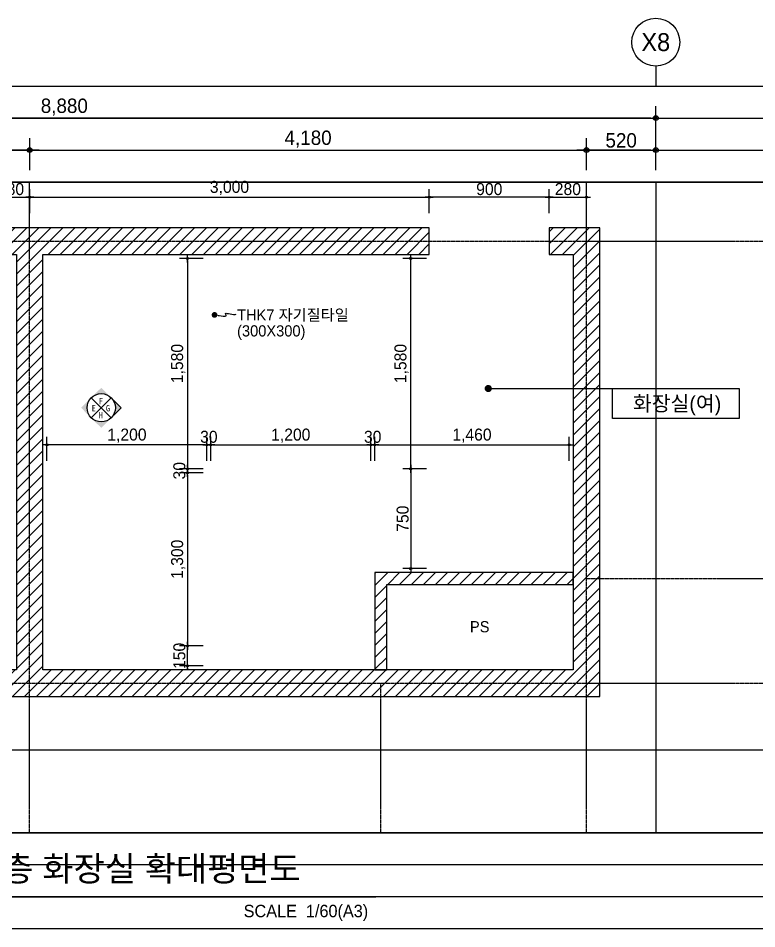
# Model space of a CAD drawing. Header units: millimetres. Extents: x 555 to 100215, y 750 to 17024.
# Drawn here: x 86520 to 92064, y 10187 to 17024 of the extents above; entities that cross this region are included whole.
import ezdxf
from ezdxf.enums import TextEntityAlignment as Align
from ezdxf.xclip import XClip

# ---------------------------------------------------------------- set-up
doc = ezdxf.new("R2010")
doc.units = ezdxf.units.MM
doc.header["$XCLIPFRAME"] = 2
doc.linetypes.add('CEN', pattern=[35, 30, -2, 1, -2])
for name, color, linetype in [('$ZCDB_AUDIT_GENERATED_600D18', 7, 'Continuous'), ('3TEX', 3, 'Continuous'), ('4A.TEC CEN', 1, 'CEN'), ('4A.TEC CEN 보조1', 14, 'CEN'), ('4A.TEC TEXT', 7, 'Continuous'), ('4A.TEC TEXT 2', 3, 'Continuous'), ('4A.TEC 심볼', 7, 'Continuous'), ('4A.TEC 해치 1', 9, 'Continuous'), ('CEN', 1, 'CEN'), ('DIM', 7, 'Continuous'), ('TEX', 3, 'Continuous'), ('㈜SE&C TEXT', 7, 'Continuous')]:
    doc.layers.add(name, color=color, linetype=linetype)
doc.layers.add('DEFPOINT', color=135, linetype='Continuous', plot=False)
doc.styles.add('1', font='')
doc.styles.add('GHS', font='malgun.ttf')
doc.styles.add('나눔고딕', font='')
doc.styles.add('돋움', font='')
doc.styles.add('돋음체', font='')
doc.styles.add('울릉도L', font='')
doc.styles.get('1').set_extended_font_data('DotumChe')
doc.styles.get('나눔고딕').set_extended_font_data('Dotum')
doc.styles.get('돋움').set_extended_font_data('Dotum')
doc.styles.get('돋음체').set_extended_font_data('Dotum')
doc.styles.get('울릉도L').set_extended_font_data('Dotum')
doc.dimstyles.new('DIM(3)', dxfattribs={"dimscale": 600, "dimtxt": 3, "dimasz": 1, "dimexe": 2, "dimexo": 3, "dimgap": 1, "dimtad": 1, "dimdec": 0, "dimzin": 0, "dimdsep": 46, "dimlunit": 6, "dimtxsty": '돋움', "dimblk1": 'DIMDOT', "dimblk2": 'DIMDOT', "dimsah": 1, "dimcen": 2.5, "dimclrd": 1, "dimclre": 1, "dimazin": 0, "dimtfac": 1, "dimtdec": 0, "dimtix": 1, "dimtmove": 2, "dimatfit": 2, "dimldrblk": 'DIMDOT', "dimfxl": 1, "dimtolj": 1, "dimtzin": 0, "dimarcsym": 0})
doc.dimstyles.new('DIM_600(외부치수)', dxfattribs={"dimscale": 400, "dimtxt": 3.3, "dimasz": 1, "dimexe": 2, "dimexo": 2, "dimgap": 1, "dimtad": 1, "dimdec": 0, "dimdsep": 46, "dimlunit": 6, "dimtxsty": '나눔고딕', "dimblk1": 'DIMDOT', "dimblk2": 'DIMDOT', "dimsah": 1, "dimcen": 2.5, "dimdle": 1.5, "dimclrd": 8, "dimclre": 8, "dimclrt": 3, "dimadec": 0, "dimazin": 0, "dimtfac": 1, "dimtdec": 0, "dimtix": 1, "dimtmove": 2, "dimatfit": 3, "dimldrblk": 'DIMDOT', "dimfxl": 1, "dimtvp": 1, "dimtolj": 1, "dimtzin": 0, "dimarcsym": 0})
pattern_1 = [(45, (75171.603, -11497.98), (-44.90128, 44.90128), [])]

# ---------------------------------------------------------------- blocks, each defined once
blk = doc.blocks.new('DIMDOT')
at = {"color": 0}
blk.add_line((-2, 0), (2, 0), dxfattribs=at)
for radius in [0.5, 0.25]:
    blk.add_circle((0, 0), radius, dxfattribs=at)
blk = doc.blocks.new('*D90')
at = {"layer": '$ZCDB_AUDIT_GENERATED_600D18', "color": 8, "lineweight": -2, "transparency": 16777216}
for p, q in [((82425.9, 15884.4), (82425.9, 16124.4)), ((86605.9, 15884.4), (86605.9, 16124.4)), ((86569.9, 16034.4), (82461.9, 16034.4))]:
    blk.add_line(p, q, dxfattribs=at)
at = {"layer": 'Defpoints', "color": 0, "transparency": 16777216}
for p in [(82425.9, 16034.4), (82425.9, 15794.4, -720.5), (86605.9, 15794.4, 1624)]:
    blk.add_point(p, dxfattribs=at)
at = {"layer": '$ZCDB_AUDIT_GENERATED_600D18', "color": 8, "lineweight": -2, "transparency": 16777216, "xscale": 36, "yscale": 36, "zscale": 36, "rotation": 180}
blk.add_blockref('DIMDOT', (82425.9, 16034.4), dxfattribs=at)
at = {"layer": '$ZCDB_AUDIT_GENERATED_600D18', "color": 8, "lineweight": -2, "transparency": 16777216, "xscale": 36, "yscale": 36, "zscale": 36}
blk.add_blockref('DIMDOT', (86605.9, 16034.4), dxfattribs=at)
at = {"layer": '$ZCDB_AUDIT_GENERATED_600D18', "color": 3, "transparency": 16777216, "insert": (84515.9, 16116.9), "char_height": 108, "attachment_point": 5, "style": '나눔고딕'}
blk.add_mtext('\\A1;4,180', dxfattribs=at)
blk = doc.blocks.new('*D91')
at = {"layer": '$ZCDB_AUDIT_GENERATED_600D18', "color": 8, "lineweight": -2, "transparency": 16777216}
for p, q in [((82425.9, 15884.4), (82425.9, 16364.4)), ((91305.9, 15884.4), (91305.9, 16364.4)), ((91269.9, 16274.4), (82461.9, 16274.4))]:
    blk.add_line(p, q, dxfattribs=at)
at = {"layer": 'Defpoints', "color": 0, "transparency": 16777216}
for p in [(82425.9, 16274.4), (82425.9, 15794.4, 1624), (91305.9, 15794.4, 163.9)]:
    blk.add_point(p, dxfattribs=at)
at = {"layer": '$ZCDB_AUDIT_GENERATED_600D18', "color": 8, "lineweight": -2, "transparency": 16777216, "xscale": 36, "yscale": 36, "zscale": 36, "rotation": 180}
blk.add_blockref('DIMDOT', (82425.9, 16274.4), dxfattribs=at)
at = {"layer": '$ZCDB_AUDIT_GENERATED_600D18', "color": 8, "lineweight": -2, "transparency": 16777216, "xscale": 36, "yscale": 36, "zscale": 36}
blk.add_blockref('DIMDOT', (91305.9, 16274.4), dxfattribs=at)
at = {"layer": '$ZCDB_AUDIT_GENERATED_600D18', "color": 3, "transparency": 16777216, "insert": (86865.9, 16356.9), "char_height": 108, "attachment_point": 5, "style": '나눔고딕'}
blk.add_mtext('\\A1;8,880', dxfattribs=at)
blk = doc.blocks.new('ccs122')
at = {"layer": '4A.TEC 심볼'}
blk.add_line((0, 8), (0, 3), dxfattribs=at)
blk.add_circle((0, 14), 6, dxfattribs=at)
at = {"layer": '4A.TEC TEXT 2', "color": 3, "style": 'GHS'}
blk.add_attdef('NO', text='', height=4.5, dxfattribs=at).set_placement((-0.01, 14.02), align=Align.MIDDLE_CENTER)
blk = doc.blocks.new('*D92')
at = {"layer": '$ZCDB_AUDIT_GENERATED_600D18', "color": 8, "lineweight": -2, "transparency": 16777216}
for p, q in [((86605.9, 15884.4), (86605.9, 16124.4)), ((90785.9, 15884.4), (90785.9, 16124.4)), ((86641.9, 16034.4), (90749.9, 16034.4))]:
    blk.add_line(p, q, dxfattribs=at)
at = {"layer": 'Defpoints', "color": 0, "transparency": 16777216}
for p in [(90785.9, 16034.4), (86605.9, 15794.4, 1624), (90785.9, 15794.4, 1624)]:
    blk.add_point(p, dxfattribs=at)
at = {"layer": '$ZCDB_AUDIT_GENERATED_600D18', "color": 8, "lineweight": -2, "transparency": 16777216, "xscale": 36, "yscale": 36, "zscale": 36, "rotation": 180}
blk.add_blockref('DIMDOT', (86605.9, 16034.4), dxfattribs=at)
at = {"layer": '$ZCDB_AUDIT_GENERATED_600D18', "color": 8, "lineweight": -2, "transparency": 16777216, "xscale": 36, "yscale": 36, "zscale": 36}
blk.add_blockref('DIMDOT', (90785.9, 16034.4), dxfattribs=at)
at = {"layer": '$ZCDB_AUDIT_GENERATED_600D18', "color": 3, "transparency": 16777216, "insert": (88695.9, 16116.9), "char_height": 108, "attachment_point": 5, "style": '나눔고딕'}
blk.add_mtext('\\A1;4,180', dxfattribs=at)
blk = doc.blocks.new('*D99')
at = {"layer": '$ZCDB_AUDIT_GENERATED_600D18', "color": 8, "lineweight": -2, "transparency": 16777216}
for p, q in [((90785.9, 15884.4), (90785.9, 16124.4)), ((91305.9, 15884.4), (91305.9, 16124.4)), ((91269.9, 16034.4), (90821.9, 16034.4))]:
    blk.add_line(p, q, dxfattribs=at)
at = {"layer": 'Defpoints', "color": 0, "transparency": 16777216}
for p in [(90785.9, 16034.4), (90785.9, 15794.4, 1624), (91305.9, 15794.4, 356.1)]:
    blk.add_point(p, dxfattribs=at)
at = {"layer": '$ZCDB_AUDIT_GENERATED_600D18', "color": 8, "lineweight": -2, "transparency": 16777216, "xscale": 36, "yscale": 36, "zscale": 36, "rotation": 180}
blk.add_blockref('DIMDOT', (90785.9, 16034.4), dxfattribs=at)
at = {"layer": '$ZCDB_AUDIT_GENERATED_600D18', "color": 8, "lineweight": -2, "transparency": 16777216, "xscale": 36, "yscale": 36, "zscale": 36}
blk.add_blockref('DIMDOT', (91305.9, 16034.4), dxfattribs=at)
at = {"layer": '$ZCDB_AUDIT_GENERATED_600D18', "color": 3, "transparency": 16777216, "insert": (91045.9, 16106.5), "char_height": 108, "attachment_point": 5, "style": '나눔고딕'}
blk.add_mtext('\\A1;520', dxfattribs=at)
blk = doc.blocks.new('dwgFD3B')
at = {"layer": '4A.TEC CEN', "color": 250, "ltscale": 500}
blk.add_line((49194.51, -169936.83, -3333.33), (358000, -169936.83, -3333.33), dxfattribs=at)
at = {"layer": '4A.TEC CEN', "color": 250, "ltscale": 500, "elevation": -3333.33}
blk.add_lwpolyline([(241807.63, -39163.16), (241807.63, -267000)], dxfattribs=at)
blk = doc.blocks.new('*D218')
at = {"color": 1, "lineweight": -2, "transparency": 16777216}
for p, q in [((86325.9, 15561.3), (86325.9, 15740.7)), ((86605.9, 15561.3), (86605.9, 15740.7)), ((86340.9, 15680.7), (86590.9, 15680.7))]:
    blk.add_line(p, q, dxfattribs=at)
at = {"layer": 'Defpoints', "color": 0, "transparency": 16777216}
for p in [(86605.9, 15680.7), (86325.9, 15471.3, -828.2), (86605.9, 15471.3, -828.2)]:
    blk.add_point(p, dxfattribs=at)
at = {"color": 1, "lineweight": -2, "transparency": 16777216, "xscale": 15, "yscale": 15, "zscale": 15, "rotation": 180}
blk.add_blockref('DIMDOT', (86325.9, 15680.7), dxfattribs=at)
at = {"color": 1, "lineweight": -2, "transparency": 16777216, "xscale": 15, "yscale": 15, "zscale": 15}
blk.add_blockref('DIMDOT', (86605.9, 15680.7), dxfattribs=at)
at = {"color": 0, "transparency": 16777216, "insert": (86465.9, 15740.8), "char_height": 90, "attachment_point": 5, "style": '돋움'}
blk.add_mtext('\\A1;280', dxfattribs=at)
blk = doc.blocks.new('*D219')
at = {"color": 1, "lineweight": -2, "transparency": 16777216}
for p, q in [((86605.9, 15561.3), (86605.9, 15740.7)), ((89605.9, 15561.3), (89605.9, 15740.7)), ((86620.9, 15680.7), (89590.9, 15680.7))]:
    blk.add_line(p, q, dxfattribs=at)
at = {"layer": 'Defpoints', "color": 0, "transparency": 16777216}
for p in [(89605.9, 15680.7), (86605.9, 15471.3, -828.2), (89605.9, 15471.3, -828.2)]:
    blk.add_point(p, dxfattribs=at)
at = {"color": 1, "lineweight": -2, "transparency": 16777216, "xscale": 15, "yscale": 15, "zscale": 15, "rotation": 180}
blk.add_blockref('DIMDOT', (86605.9, 15680.7), dxfattribs=at)
at = {"color": 1, "lineweight": -2, "transparency": 16777216, "xscale": 15, "yscale": 15, "zscale": 15}
blk.add_blockref('DIMDOT', (89605.9, 15680.7), dxfattribs=at)
at = {"color": 0, "transparency": 16777216, "insert": (88105.9, 15749.5), "char_height": 90, "attachment_point": 5, "style": '돋움'}
blk.add_mtext('\\A1;3,000', dxfattribs=at)
blk = doc.blocks.new('*D220')
at = {"color": 1, "lineweight": -2, "transparency": 16777216}
for p, q in [((89605.9, 15561.3), (89605.9, 15740.7)), ((90505.9, 15561.3), (90505.9, 15740.7)), ((90490.9, 15680.7), (89620.9, 15680.7))]:
    blk.add_line(p, q, dxfattribs=at)
at = {"layer": 'Defpoints', "color": 0, "transparency": 16777216}
for p in [(89605.9, 15680.7), (89605.9, 15471.3, -828.2), (90505.9, 15471.3, -828.2)]:
    blk.add_point(p, dxfattribs=at)
at = {"color": 1, "lineweight": -2, "transparency": 16777216, "xscale": 15, "yscale": 15, "zscale": 15, "rotation": 180}
blk.add_blockref('DIMDOT', (89605.9, 15680.7), dxfattribs=at)
at = {"color": 1, "lineweight": -2, "transparency": 16777216, "xscale": 15, "yscale": 15, "zscale": 15}
blk.add_blockref('DIMDOT', (90505.9, 15680.7), dxfattribs=at)
at = {"color": 0, "transparency": 16777216, "insert": (90055.9, 15740.8), "char_height": 90, "attachment_point": 5, "style": '돋움'}
blk.add_mtext('\\A1;900', dxfattribs=at)
blk = doc.blocks.new('*D221')
at = {"color": 1, "lineweight": -2, "transparency": 16777216}
for p, q in [((90505.9, 15561.3), (90505.9, 15740.7)), ((90785.9, 15561.3), (90785.9, 15740.7)), ((90520.9, 15680.7), (90770.9, 15680.7))]:
    blk.add_line(p, q, dxfattribs=at)
at = {"layer": 'Defpoints', "color": 0, "transparency": 16777216}
for p in [(90785.9, 15680.7), (90505.9, 15471.3, -828.2), (90785.9, 15471.3, -828.2)]:
    blk.add_point(p, dxfattribs=at)
at = {"color": 1, "lineweight": -2, "transparency": 16777216, "xscale": 15, "yscale": 15, "zscale": 15, "rotation": 180}
blk.add_blockref('DIMDOT', (90505.9, 15680.7), dxfattribs=at)
at = {"color": 1, "lineweight": -2, "transparency": 16777216, "xscale": 15, "yscale": 15, "zscale": 15}
blk.add_blockref('DIMDOT', (90785.9, 15680.7), dxfattribs=at)
at = {"color": 0, "transparency": 16777216, "insert": (90645.9, 15740.8), "char_height": 90, "attachment_point": 5, "style": '돋움'}
blk.add_mtext('\\A1;280', dxfattribs=at)
blk = doc.blocks.new('*D233')
at = {"color": 1, "lineweight": -2, "transparency": 16777216}
for p, q in [((89165.9, 13701.3), (89165.9, 13880.7)), ((89195.9, 13701.3), (89195.9, 13880.7)), ((89150.9, 13820.7), (89135.9, 13820.7)), ((89195.9, 13820.7), (89165.9, 13820.7)), ((89210.9, 13820.7), (89225.9, 13820.7))]:
    blk.add_line(p, q, dxfattribs=at)
at = {"layer": 'Defpoints', "color": 0, "transparency": 16777216}
for p in [(89165.9, 13820.7), (89165.9, 13611.3, -828.2), (89195.9, 13611.3, -828.2)]:
    blk.add_point(p, dxfattribs=at)
at = {"color": 1, "lineweight": -2, "transparency": 16777216, "xscale": 15, "yscale": 15, "zscale": 15}
blk.add_blockref('DIMDOT', (89165.9, 13820.7), dxfattribs=at)
at = {"color": 1, "lineweight": -2, "transparency": 16777216, "xscale": 15, "yscale": 15, "zscale": 15, "rotation": 180}
blk.add_blockref('DIMDOT', (89195.9, 13820.7), dxfattribs=at)
at = {"color": 0, "transparency": 16777216, "insert": (89180.9, 13880.8), "char_height": 90, "attachment_point": 5, "style": '돋움'}
blk.add_mtext('\\A1;30', dxfattribs=at)
blk = doc.blocks.new('*D234')
at = {"color": 1, "lineweight": -2, "transparency": 16777216}
for p, q in [((87965.9, 13701.3), (87965.9, 13880.7)), ((89165.9, 13701.3), (89165.9, 13880.7)), ((87980.9, 13820.7), (89150.9, 13820.7))]:
    blk.add_line(p, q, dxfattribs=at)
at = {"layer": 'Defpoints', "color": 0, "transparency": 16777216}
for p in [(89165.9, 13820.7), (87965.9, 13611.3, -828.2), (89165.9, 13611.3, -828.2)]:
    blk.add_point(p, dxfattribs=at)
at = {"color": 1, "lineweight": -2, "transparency": 16777216, "xscale": 15, "yscale": 15, "zscale": 15, "rotation": 180}
blk.add_blockref('DIMDOT', (87965.9, 13820.7), dxfattribs=at)
at = {"color": 1, "lineweight": -2, "transparency": 16777216, "xscale": 15, "yscale": 15, "zscale": 15}
blk.add_blockref('DIMDOT', (89165.9, 13820.7), dxfattribs=at)
at = {"color": 0, "transparency": 16777216, "insert": (88565.9, 13889.5), "char_height": 90, "attachment_point": 5, "style": '돋움'}
blk.add_mtext('\\A1;1,200', dxfattribs=at)
blk = doc.blocks.new('*D235')
at = {"color": 1, "lineweight": -2, "transparency": 16777216}
for p, q in [((87935.9, 13701.3), (87935.9, 13880.7)), ((87965.9, 13701.3), (87965.9, 13880.7)), ((87920.9, 13820.7), (87905.9, 13820.7)), ((87965.9, 13820.7), (87935.9, 13820.7)), ((87980.9, 13820.7), (87995.9, 13820.7))]:
    blk.add_line(p, q, dxfattribs=at)
at = {"layer": 'Defpoints', "color": 0, "transparency": 16777216}
for p in [(87935.9, 13820.7), (87935.9, 13611.3, -828.2), (87965.9, 13611.3, -828.2)]:
    blk.add_point(p, dxfattribs=at)
at = {"color": 1, "lineweight": -2, "transparency": 16777216, "xscale": 15, "yscale": 15, "zscale": 15}
blk.add_blockref('DIMDOT', (87935.9, 13820.7), dxfattribs=at)
at = {"color": 1, "lineweight": -2, "transparency": 16777216, "xscale": 15, "yscale": 15, "zscale": 15, "rotation": 180}
blk.add_blockref('DIMDOT', (87965.9, 13820.7), dxfattribs=at)
at = {"color": 0, "transparency": 16777216, "insert": (87950.9, 13880.8), "char_height": 90, "attachment_point": 5, "style": '돋움'}
blk.add_mtext('\\A1;30', dxfattribs=at)
blk = doc.blocks.new('*D236')
at = {"color": 1, "lineweight": -2, "transparency": 16777216}
for p, q in [((86735.9, 13701.3), (86735.9, 13880.7)), ((87935.9, 13701.3), (87935.9, 13880.7)), ((87920.9, 13820.7), (86750.9, 13820.7))]:
    blk.add_line(p, q, dxfattribs=at)
at = {"layer": 'Defpoints', "color": 0, "transparency": 16777216}
for p in [(86735.9, 13820.7), (86735.9, 13611.3, -828.2), (87935.9, 13611.3, -828.2)]:
    blk.add_point(p, dxfattribs=at)
at = {"color": 1, "lineweight": -2, "transparency": 16777216, "xscale": 15, "yscale": 15, "zscale": 15, "rotation": 180}
blk.add_blockref('DIMDOT', (86735.9, 13820.7), dxfattribs=at)
at = {"color": 1, "lineweight": -2, "transparency": 16777216, "xscale": 15, "yscale": 15, "zscale": 15}
blk.add_blockref('DIMDOT', (87935.9, 13820.7), dxfattribs=at)
at = {"color": 0, "transparency": 16777216, "insert": (87335.9, 13889.5), "char_height": 90, "attachment_point": 5, "style": '돋움'}
blk.add_mtext('\\A1;1,200', dxfattribs=at)
blk = doc.blocks.new('*D237')
at = {"color": 1, "lineweight": -2, "transparency": 16777216}
for p, q in [((89195.9, 13701.3), (89195.9, 13880.7)), ((90655.9, 13701.3), (90655.9, 13880.7)), ((89210.9, 13820.7), (90640.9, 13820.7))]:
    blk.add_line(p, q, dxfattribs=at)
at = {"layer": 'Defpoints', "color": 0, "transparency": 16777216}
for p in [(90655.9, 13820.7), (89195.9, 13611.3, -828.2), (90655.9, 13611.3, -828.2)]:
    blk.add_point(p, dxfattribs=at)
at = {"color": 1, "lineweight": -2, "transparency": 16777216, "xscale": 15, "yscale": 15, "zscale": 15, "rotation": 180}
blk.add_blockref('DIMDOT', (89195.9, 13820.7), dxfattribs=at)
at = {"color": 1, "lineweight": -2, "transparency": 16777216, "xscale": 15, "yscale": 15, "zscale": 15}
blk.add_blockref('DIMDOT', (90655.9, 13820.7), dxfattribs=at)
at = {"color": 0, "transparency": 16777216, "insert": (89925.9, 13889.5), "char_height": 90, "attachment_point": 5, "style": '돋움'}
blk.add_mtext('\\A1;1,460', dxfattribs=at)
blk = doc.blocks.new('*D238')
at = {"color": 1, "lineweight": -2, "transparency": 16777216}
for p, q in [((87909.2, 12311.3), (87729.8, 12311.3)), ((87789.8, 12326.3), (87789.8, 12341.3)), ((87789.8, 12161.3), (87789.8, 12311.3)), ((87909.2, 12161.3), (87729.8, 12161.3)), ((87789.8, 12146.3), (87789.8, 12131.3))]:
    blk.add_line(p, q, dxfattribs=at)
at = {"layer": 'Defpoints', "color": 0, "transparency": 16777216}
for p in [(87789.8, 12311.3), (87999.2, 12311.3, -828.2), (87999.2, 12161.3, -828.2)]:
    blk.add_point(p, dxfattribs=at)
at = {"color": 1, "lineweight": -2, "transparency": 16777216, "xscale": 15, "yscale": 15, "zscale": 15}
for p, rotation in [((87789.8, 12311.3), 270), ((87789.8, 12161.3), 90)]:
    blk.add_blockref('DIMDOT', p, dxfattribs=dict(at, rotation=rotation))
at = {"color": 0, "transparency": 16777216, "insert": (87729.7, 12236.3), "char_height": 90, "attachment_point": 5, "rotation": 90, "style": '돋움'}
blk.add_mtext('\\A1;150', dxfattribs=at)
blk = doc.blocks.new('*D239')
at = {"color": 1, "lineweight": -2, "transparency": 16777216}
for p, q in [((87909.2, 13611.3), (87729.8, 13611.3)), ((87789.8, 13596.3), (87789.8, 12326.3)), ((87909.2, 12311.3), (87729.8, 12311.3))]:
    blk.add_line(p, q, dxfattribs=at)
at = {"layer": 'Defpoints', "color": 0, "transparency": 16777216}
for p in [(87999.2, 13611.3, -828.2), (87789.8, 12311.3), (87999.2, 12311.3, -828.2)]:
    blk.add_point(p, dxfattribs=at)
at = {"color": 1, "lineweight": -2, "transparency": 16777216, "xscale": 15, "yscale": 15, "zscale": 15}
for p, rotation in [((87789.8, 13611.3), 90), ((87789.8, 12311.3), 270)]:
    blk.add_blockref('DIMDOT', p, dxfattribs=dict(at, rotation=rotation))
at = {"color": 0, "transparency": 16777216, "insert": (87721, 12961.3), "char_height": 90, "attachment_point": 5, "rotation": 90, "style": '돋움'}
blk.add_mtext('\\A1;1,300', dxfattribs=at)
blk = doc.blocks.new('*D240')
at = {"color": 1, "lineweight": -2, "transparency": 16777216}
for p, q in [((87909.2, 13641.3), (87729.8, 13641.3)), ((87909.2, 13611.3), (87729.8, 13611.3)), ((87789.8, 13656.3), (87789.8, 13671.3)), ((87789.8, 13611.3), (87789.8, 13641.3)), ((87789.8, 13596.3), (87789.8, 13581.3))]:
    blk.add_line(p, q, dxfattribs=at)
at = {"layer": 'Defpoints', "color": 0, "transparency": 16777216}
for p in [(87789.8, 13641.3), (87999.2, 13641.3, -828.2), (87999.2, 13611.3, -828.2)]:
    blk.add_point(p, dxfattribs=at)
at = {"color": 1, "lineweight": -2, "transparency": 16777216, "xscale": 15, "yscale": 15, "zscale": 15}
for p, rotation in [((87789.8, 13641.3), 270), ((87789.8, 13611.3), 90)]:
    blk.add_blockref('DIMDOT', p, dxfattribs=dict(at, rotation=rotation))
at = {"color": 0, "transparency": 16777216, "insert": (87729.7, 13626.3), "char_height": 90, "attachment_point": 5, "rotation": 90, "style": '돋움'}
blk.add_mtext('\\A1;30', dxfattribs=at)
blk = doc.blocks.new('*D241')
at = {"color": 1, "lineweight": -2, "transparency": 16777216}
for p, q in [((87909.2, 15221.3), (87729.8, 15221.3)), ((87789.8, 15206.3), (87789.8, 13656.3)), ((87909.2, 13641.3), (87729.8, 13641.3))]:
    blk.add_line(p, q, dxfattribs=at)
at = {"layer": 'Defpoints', "color": 0, "transparency": 16777216}
for p in [(87999.2, 15221.3, -828.2), (87789.8, 13641.3), (87999.2, 13641.3, -828.2)]:
    blk.add_point(p, dxfattribs=at)
at = {"color": 1, "lineweight": -2, "transparency": 16777216, "xscale": 15, "yscale": 15, "zscale": 15}
for p, rotation in [((87789.8, 15221.3), 90), ((87789.8, 13641.3), 270)]:
    blk.add_blockref('DIMDOT', p, dxfattribs=dict(at, rotation=rotation))
at = {"color": 0, "transparency": 16777216, "insert": (87721, 14431.3), "char_height": 90, "attachment_point": 5, "rotation": 90, "style": '돋움'}
blk.add_mtext('\\A1;1,580', dxfattribs=at)
blk = doc.blocks.new('*D242')
at = {"color": 1, "lineweight": -2, "transparency": 16777216}
for p, q in [((89585.4, 13641.3), (89406, 13641.3)), ((89466, 13626.3), (89466, 12906.3)), ((89585.4, 12891.3), (89406, 12891.3))]:
    blk.add_line(p, q, dxfattribs=at)
at = {"layer": 'Defpoints', "color": 0, "transparency": 16777216}
for p in [(89675.4, 13641.3, -24229.8), (89466, 12891.3), (89675.4, 12891.3, -35338.2)]:
    blk.add_point(p, dxfattribs=at)
at = {"color": 1, "lineweight": -2, "transparency": 16777216, "xscale": 15, "yscale": 15, "zscale": 15}
for p, rotation in [((89466, 13641.3), 90), ((89466, 12891.3), 270)]:
    blk.add_blockref('DIMDOT', p, dxfattribs=dict(at, rotation=rotation))
at = {"color": 0, "transparency": 16777216, "insert": (89406, 13266.3), "char_height": 90, "attachment_point": 5, "rotation": 90, "style": '돋움'}
blk.add_mtext('\\A1;750', dxfattribs=at)
blk = doc.blocks.new('*D243')
at = {"color": 1, "lineweight": -2, "transparency": 16777216}
for p, q in [((89585.4, 15221.3), (89406, 15221.3)), ((89466, 13656.3), (89466, 15206.3)), ((89585.4, 13641.3), (89406, 13641.3))]:
    blk.add_line(p, q, dxfattribs=at)
at = {"layer": 'Defpoints', "color": 0, "transparency": 16777216}
for p in [(89466, 15221.3), (89675.4, 15221.3, -47631.5), (89675.4, 13641.3, -24229.8)]:
    blk.add_point(p, dxfattribs=at)
at = {"color": 1, "lineweight": -2, "transparency": 16777216, "xscale": 15, "yscale": 15, "zscale": 15}
for p, rotation in [((89466, 15221.3), 90), ((89466, 13641.3), 270)]:
    blk.add_blockref('DIMDOT', p, dxfattribs=dict(at, rotation=rotation))
at = {"color": 0, "transparency": 16777216, "insert": (89397.3, 14431.3), "char_height": 90, "attachment_point": 5, "rotation": 90, "style": '돋움'}
blk.add_mtext('\\A1;1,580', dxfattribs=at)
blk = doc.blocks.new('569asd6f')
at = {"layer": 'TEX'}
h = blk.add_hatch(color=256, dxfattribs=at)
h.paths.add_polyline_path([(2008889, -265925), (2008764, -266051), (2008889, -266176, -0.198912), (2008838, -266051, -0.198912)])
h.paths.add_polyline_path([(2009140, -265925), (2009015, -265800), (2008889, -265925, -0.414214)])
h.paths.add_polyline_path([(2009265, -266051), (2009140, -265925, -0.198912), (2009191, -266051, -0.198912), (2009140, -266176)])
h.paths.add_polyline_path([(2009140, -266176, -0.414214), (2008889, -266176), (2009015, -266301)])
at = {"layer": 'DIM'}
blk.add_lwpolyline([(2008919, -266205), (2009015, -266301), (2009110, -266205)], dxfattribs=at)
blk.add_circle((2009015, -266051), 177, dxfattribs=at)
at = {"layer": 'TEX'}
for p, q in [((2008889, -266176), (2009140, -265925)), ((2008889, -265925), (2009140, -266176))]:
    blk.add_line(p, q, dxfattribs=at)

msp = doc.modelspace()

# ---------------------------------------------------------------- hatches: boundary and pattern name
at = {"layer": '4A.TEC 해치 1'}
h = msp.add_hatch(dxfattribs=at)
h.set_pattern_fill('ANSI31', color=256, scale=20)
h.set_pattern_definition(pattern_1)
h.paths.add_polyline_path([(82325.87, 11931.33), (90885.87, 11931.33), (90885.87, 15451.33), (90505.87, 15451.33), (90505.87, 15251.33), (90685.87, 15251.33), (90685.87, 12131.33), (86705.87, 12131.33), (86705.87, 15251.33), (89605.87, 15251.33), (89605.87, 15451.33), (86325.87, 15451.33), (86325.87, 15251.33), (86505.87, 15251.33), (86505.87, 12131.33), (82525.87, 12131.33), (82525.87, 15251.32), (85425.87, 15251.33), (85425.87, 15451.33), (82325.87, 15451.32)])
h = msp.add_hatch(dxfattribs=at)
h.set_pattern_fill('ANSI31', color=256, scale=20)
h.set_pattern_definition(pattern_1)
h.paths.add_polyline_path([(89195.87, 12131.33), (89285.87, 12131.33), (89285.87, 12771.33), (90685.87, 12771.33), (90685.87, 12861.33), (89195.87, 12861.33)])

# ---------------------------------------------------------------- linework, layer by layer
msp.add_line((90048.22, 14243.77, -36176.67), (90981.98, 14243.77, -36176.67))
at = {"layer": '4A.TEC CEN 보조1'}
for p, q in [((86605.77, 10906.87, -2064.97), (86605.77, 15794.45, -2064.97)), ((90785.77, 10906.87, -2064.97), (90785.77, 15794.45, -2064.97)), ((81649.96, 15351.33, -34510), (92380.23, 15351.33, -34510)), ((90785.87, 12816.33, -34510), (92380.14, 12816.33, -34510)), ((81649.96, 12031.33, -34510), (92380.23, 12031.33, -34510)), ((89240.87, 10906.87, -34510), (89240.87, 12031.33, -34510))]:
    msp.add_line(p, q, dxfattribs=at)
at = {"layer": '4A.TEC 심볼'}
msp.add_line((84824.78, 10426.87), (89205.22, 10426.87), dxfattribs=at)
at = {"layer": '4A.TEC 심볼', "const_width": 26.9, "elevation": -36176.67}
msp.add_lwpolyline([(90048.22, 14230.32, 1), (90048.22, 14257.22, 1)], format="xyb", close=True, dxfattribs=at)
at = {"layer": '4A.TEC 심볼', "elevation": -36176.67}
msp.add_lwpolyline([(90981.98, 14243.77), (91932.97, 14243.77), (91932.97, 14018.77), (90981.98, 14018.77)], close=True, dxfattribs=at)
at = {"layer": '4A.TEC 해치 1', "elevation": -34510}
for points in [[(82325.87, 11931.33), (90885.87, 11931.33), (90885.87, 15451.33), (90505.87, 15451.33), (90505.87, 15251.33), (90685.87, 15251.33), (90685.87, 12131.33), (86705.87, 12131.33), (86705.87, 15251.33), (89605.87, 15251.33), (89605.87, 15451.33), (86325.87, 15451.33), (86325.87, 15251.33), (86505.87, 15251.33), (86505.87, 12131.33), (82525.87, 12131.33), (82525.87, 15251.32), (85425.87, 15251.33), (85425.87, 15451.33), (82325.87, 15451.32)], [(89195.87, 12131.33), (89285.87, 12131.33), (89285.87, 12771.33), (90685.87, 12771.33), (90685.87, 12861.33), (89195.87, 12861.33)]]:
    msp.add_lwpolyline(points, close=True, dxfattribs=at)
at = {"layer": 'CEN'}
msp.add_lwpolyline([(87986.88, 14801.09), (88029.38, 14791.39), (88057.25, 14786.92), (88073.34, 14786.56), (88080.45, 14789.2), (88081.41, 14793.72), (88079.06, 14799.01), (88076.21, 14803.95), (88075.69, 14807.43), (88079.66, 14808.63), (88087.65, 14807.93), (88098.51, 14805.98), (88111.11, 14803.47), (88124.3, 14801.05), (88136.94, 14799.4), (88147.91, 14799.19), (88156.04, 14801.09)], dxfattribs=at)
at = {"layer": 'DEFPOINT'}
for points in [[(80929.86, 16514.45), (93100.14, 16514.45), (93100.14, 10186.87), (80929.86, 10186.87)], [(81169.86, 16274.45), (92860.14, 16274.45), (92860.14, 10426.87), (81169.86, 10426.87)], [(81409.86, 16034.45), (92620.14, 16034.45), (92620.14, 10666.87), (81409.86, 10666.87)], [(81649.86, 15794.45), (92380.14, 15794.45), (92380.14, 10906.87), (81649.86, 10906.87)]]:
    msp.add_lwpolyline(points, close=True, dxfattribs=at)
at = {"layer": '㈜SE&C TEXT', "color": 1, "const_width": 21.52, "elevation": -36176.67}
msp.add_lwpolyline([(87982.84, 14796.59, -1), (88004.36, 14796.59, -1)], format="xyb", close=True, dxfattribs=at)

# ---------------------------------------------------------------- block references
ref = msp.add_blockref('dwgFD3B', (-150501.76, 181468.17, -36176.22))
XClip(ref).set_block_clipping_path([(232151.620842115, -170561.2916921312), (242881.8918935522, -165673.7214749391)])
at = {"xscale": 0.6, "yscale": 0.6, "zscale": 0.6, "rotation": 90.00000000000001}
msp.add_blockref('569asd6f', (-72487.78, -1191309.9, -36176.67), dxfattribs=at)
at = {"layer": '4A.TEC 심볼'}
ref = msp.add_blockref('ccs122', (91305.87, 16424.45, -42842.43), dxfattribs=dict(at, xscale=29.999999864981, yscale=29.999999864981, zscale=29.999999864981))
ref.add_attrib('NO', 'X8', dxfattribs={"layer": '0', "color": 3, "height": 135, "style": '울릉도L'}).set_placement((91305.68, 16844.98, -42842.43), align=Align.MIDDLE_CENTER)

# ---------------------------------------------------------------- texts
at = {"layer": '3TEX', "style": '1'}
for s, p in [('F', (87140.51, 14149.01, -36176.67)), ('E', (87087.45, 14095.95, -36176.67)), ('G', (87193.56, 14095.95, -36176.67)), ('H', (87140.51, 14042.9, -36176.67))]:
    msp.add_text(s, height=48, dxfattribs=at).set_placement(p, align=Align.MIDDLE_CENTER)
at = {"layer": '4A.TEC TEXT', "style": '돋움'}
for s, rotation, p in [('THK7 자기질타일', 360, (88162.77, 14796.59, -36176.67)), ('(300X300)', 360, (88162.77, 14676.59, -36176.67)), ('PS', 0, (89910.75, 12455.21, -37004.86))]:
    msp.add_text(s, height=84, rotation=rotation, dxfattribs=at).set_placement(p, align=Align.MIDDLE_LEFT)
at = {"layer": '4A.TEC TEXT', "color": 3, "style": '돋음체'}
msp.add_text('화장실(여)', height=112.5, dxfattribs=at).set_placement((91465.72, 14131.58, -36176.67), align=Align.MIDDLE_CENTER)
at = {"layer": '4A.TEC TEXT 2', "color": 3, "style": '나눔고딕'}
msp.add_text('지상3~4층 화장실 확대평면도', height=186.3, dxfattribs=at).set_placement((85518.91, 10488.97), align=Align.BOTTOM_LEFT)
msp.add_text('SCALE  1/60(A3)', height=93.15, dxfattribs=at).set_placement((89146.9, 10245.89), align=Align.BOTTOM_RIGHT)

# ---------------------------------------------------------------- dimensions: what is measured, and where the dimension line sits
at = {"layer": '$ZCDB_AUDIT_GENERATED_600D18'}
for base, p1, p2, picture, middle in [((82425.87, 16274.45, -39509.55), (91305.87, 15794.45, -39345.67), (82425.87, 15794.45, -37885.51), '*D91', (86865.87, 16356.92, -39509.55)), ((82425.87, 16034.45, -39509.55), (86605.87, 15794.45, -37885.51), (82425.87, 15794.45, -40230.02), '*D90', (84515.87, 16116.92, -39509.55))]:
    dim = msp.add_linear_dim(base=base, p1=p1, p2=p2, dimstyle='DIM_600(외부치수)', override={"dimscale": 300, "dimtxt": 0.36, "dimasz": 0.12, "dimexe": 0.3, "dimexo": 0.3, "dimgap": 0.06, "dimdec": 1, "dimblk1": 'DIMDOT', "dimblk2": 'DIMDOT', "dimdle": 0.06}, dxfattribs=at)
    dim.commit()
    dim.dimension.update_dxf_attribs({"geometry": picture, "text_midpoint": middle})
for p1, angle, picture, middle in [((86605.87, 15794.45, -37885.51), 180, '*D92', (88695.87, 16116.92, -39509.55)), ((91305.87, 15794.45, -39153.42), 0, '*D99', (91045.87, 16106.52, -39509.55))]:
    dim = msp.add_linear_dim(base=(90785.87, 16034.45, -39509.55), p1=p1, p2=(90785.87, 15794.45, -37885.51), angle=angle, dimstyle='DIM_600(외부치수)', override={"dimscale": 300, "dimtxt": 0.36, "dimasz": 0.12, "dimexe": 0.3, "dimexo": 0.3, "dimgap": 0.06, "dimdec": 1, "dimblk1": 'DIMDOT', "dimblk2": 'DIMDOT', "dimdle": 0.06}, dxfattribs=at)
    dim.commit()
    dim.dimension.update_dxf_attribs({"geometry": picture, "text_midpoint": middle})
for base, p1, p2, angle, picture, middle in [((86605.87, 15680.73, -33681.81), (86325.87, 15471.32, -34510), (86605.87, 15471.32, -34510), 180, '*D218', (86465.87, 15740.79, -33681.81)), ((89605.87, 15680.73, -33681.81), (86605.87, 15471.33, -34510), (89605.87, 15471.33, -34510), 180, '*D219', (88105.87, 15749.46, -33681.81)), ((90785.87, 15680.73, -33681.81), (90505.87, 15471.33, -34510), (90785.87, 15471.33, -34510), 180, '*D221', (90645.87, 15740.79, -33681.81)), ((87789.75, 13641.33, -33681.81), (87999.16, 15221.33, -34510), (87999.16, 13641.33, -34510), 90, '*D241', (87721.02, 14431.33, -33681.81)), ((89466.02, 15221.33, -33681.81), (89675.43, 13641.33, -57911.6), (89675.43, 15221.33, -81313.26), 270, '*D243', (89397.29, 14431.33, -33681.81)), ((89165.87, 13820.74, -33681.81), (87965.87, 13611.33, -34510), (89165.87, 13611.33, -34510), 180, '*D234', (88565.87, 13889.47, -33681.81)), ((90655.87, 13820.74, -33681.81), (89195.87, 13611.33, -34510), (90655.87, 13611.33, -34510), 180, '*D237', (89925.87, 13889.47, -33681.81)), ((87789.75, 13641.33, -33681.81), (87999.16, 13611.33, -34510), (87999.16, 13641.33, -34510), 270, '*D240', (87729.69, 13626.33, -33681.81)), ((87789.75, 12311.33, -33681.81), (87999.16, 13611.33, -34510), (87999.16, 12311.33, -34510), 90, '*D239', (87721.02, 12961.33, -33681.81)), ((89466.02, 12891.33, -33681.81), (89675.43, 13641.33, -57911.6), (89675.43, 12891.33, -69020), 90, '*D242', (89405.96, 13266.33, -33681.81)), ((87789.75, 12311.33, -33681.81), (87999.16, 12161.33, -34510), (87999.16, 12311.33, -34510), 270, '*D238', (87729.69, 12236.33, -33681.81))]:
    dim = msp.add_linear_dim(base=base, p1=p1, p2=p2, angle=angle, dimstyle='DIM(3)', override={"dimscale": 50, "dimtxt": 1.8, "dimasz": 0.3, "dimexe": 1.2, "dimexo": 1.8, "dimgap": 0.3})
    dim.commit()
    dim.dimension.update_dxf_attribs({"geometry": picture, "text_midpoint": middle})
for base, p1, p2, picture, middle in [((89605.87, 15680.73, -33681.81), (90505.87, 15471.33, -34510), (89605.87, 15471.33, -34510), '*D220', (90055.87, 15740.79, -33681.81)), ((86735.87, 13820.74, -33681.81), (87935.87, 13611.33, -34510), (86735.87, 13611.33, -34510), '*D236', (87335.87, 13889.47, -33681.81)), ((87935.87, 13820.74, -33681.81), (87965.87, 13611.33, -34510), (87935.87, 13611.33, -34510), '*D235', (87950.87, 13880.8, -33681.81)), ((89165.87, 13820.74, -33681.81), (89195.87, 13611.33, -34510), (89165.87, 13611.33, -34510), '*D233', (89180.87, 13880.8, -33681.81))]:
    dim = msp.add_linear_dim(base=base, p1=p1, p2=p2, dimstyle='DIM(3)', override={"dimscale": 50, "dimtxt": 1.8, "dimasz": 0.3, "dimexe": 1.2, "dimexo": 1.8, "dimgap": 0.3})
    dim.commit()
    dim.dimension.update_dxf_attribs({"geometry": picture, "text_midpoint": middle})

doc.saveas('drawing.dxf')
